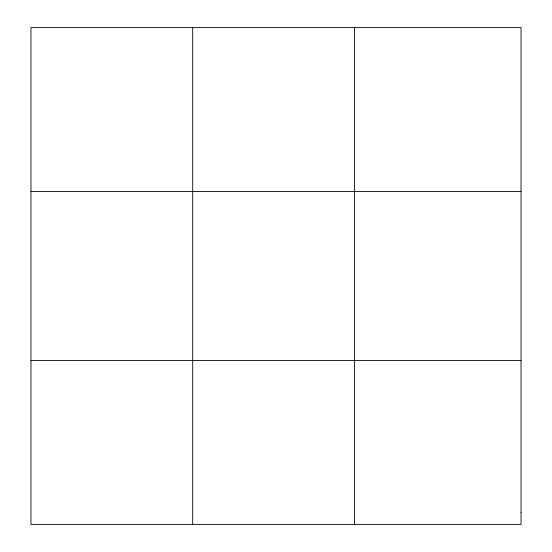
<?xml version="1.0" encoding="UTF-8"?>
<svg xmlns="http://www.w3.org/2000/svg" width="552" height="552" viewBox="0 0 552 552"><rect width="100%" height="100%" fill="white"/><g stroke="black" fill="none" stroke-linecap="round" stroke-linejoin="round"><path stroke-width="0.83" d="M192.689 27.6L192.689 524.4M354.412 27.6L354.412 524.4M30.974 191.544L521.026 191.544M30.974 360.456L521.026 360.456M521.026 512.691L521.026 524.4L30.974 524.4L30.974 27.6L521.026 27.6L521.026 512.691"/></g></svg>
